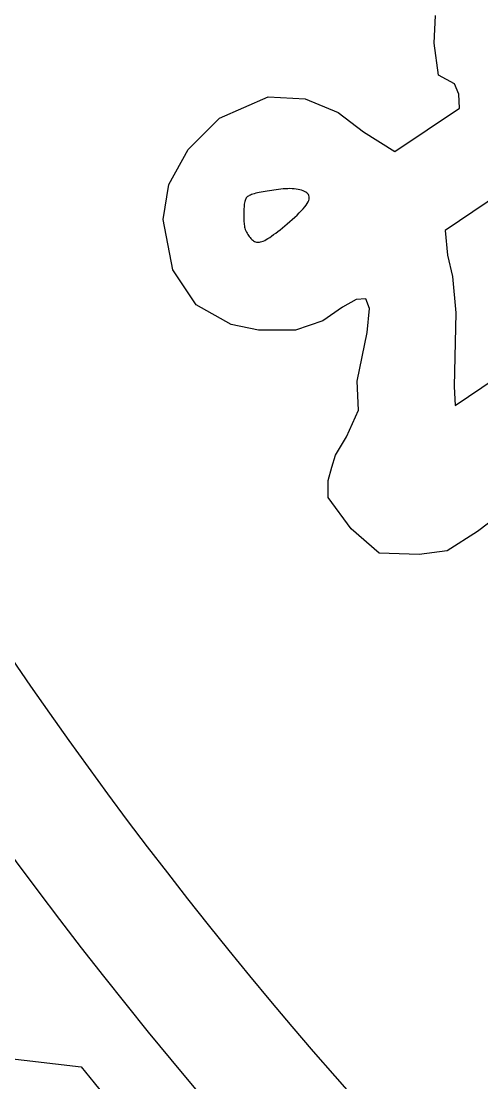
# Model space of a CAD drawing. Header units: feet. Extents: x 0 to 841, y 0 to 594.
# Drawn here: x 640.981 to 642.133, y 125.049 to 127.703 of the extents above; entities that cross this region are included whole.
import ezdxf

# ---------------------------------------------------------------- set-up
doc = ezdxf.new("R2010")
doc.units = ezdxf.units.FT
doc.header["$MEASUREMENT"] = 0
doc.layers.add('LOGO', color=7, linetype='Continuous')

# ---------------------------------------------------------------- blocks, each defined once
blk = doc.blocks.new('YOTA')
h = blk.add_hatch(color=1)
edge = h.paths.add_edge_path()
edge.add_arc((302.8865, 246.9749), 39.995, 0, 360)
edge = h.paths.add_edge_path(flags=16)
edge.add_arc((302.8865, 246.9749), 39.7003, 0, 360)
at = {"color": 2}
for points in [[(278.2781, 228.7317), (278.1034, 228.5993), (277.8617, 228.4448), (277.6394, 228.4158), (277.3204, 228.4255), (277.098, 228.6186), (276.9143, 228.8696), (276.9143, 229.0048), (276.9433, 229.111), (276.9723, 229.2076), (277.0593, 229.3524), (277.156, 229.5648), (277.1463, 229.7966), (277.2237, 230.1828), (277.243, 230.3759), (277.214, 230.4532), (277.1361, 230.4473), (277.0276, 230.3853), (276.8725, 230.2769), (276.653, 230.2021), (276.3584, 230.2021), (276.1412, 230.2485), (275.8621, 230.4034), (275.6759, 230.6823), (275.5984, 231.085), (275.6449, 231.3638), (275.8, 231.6427), (276.0482, 231.8905), (276.4359, 232.0609), (276.7306, 232.0454), (276.9942, 231.937), (277.1959, 231.7821), (277.4458, 231.6245), (277.9601, 231.9712), (277.9546, 232.0836), (277.9198, 232.1647), (277.7922, 232.2342), (277.7575, 232.4889), (277.7691, 232.709)], [(279.29, 231.9703), (277.8463, 230.9968), (277.8649, 230.799), (277.9041, 230.6291), (277.9303, 230.3417), (277.9172, 229.7539), (277.9262, 229.6032), (280.2944, 231.2001)]]:
    blk.add_lwpolyline(points, dxfattribs=at)
blk.add_lwpolyline([(276.3128, 230.9195), (276.3198, 230.9143), (276.3269, 230.91), (276.3342, 230.9066), (276.3418, 230.9042), (276.3497, 230.9028), (276.358, 230.9025), (276.3668, 230.9032), (276.3763, 230.9051), (276.3863, 230.9082), (276.3972, 230.9125), (276.4089, 230.918), (276.4214, 230.9248), (276.4347, 230.9328), (276.4488, 230.9418), (276.4637, 230.952), (276.4794, 230.9633), (276.4959, 230.9755), (276.5131, 230.9887), (276.531, 231.0029), (276.5496, 231.0179), (276.5689, 231.0338), (276.5887, 231.0503), (276.6085, 231.0673), (276.6283, 231.0846), (276.6476, 231.1019), (276.6662, 231.1193), (276.6838, 231.1364), (276.7001, 231.153), (276.7149, 231.169), (276.7279, 231.1842), (276.7388, 231.1985), (276.7477, 231.2118), (276.7545, 231.2243), (276.7595, 231.2358), (276.7625, 231.2466), (276.7637, 231.2566), (276.7631, 231.2658), (276.7608, 231.2744), (276.7569, 231.2823), (276.7514, 231.2896), (276.7443, 231.2964), (276.7357, 231.3026), (276.7258, 231.3081), (276.7147, 231.3131), (276.7024, 231.3175), (276.689, 231.3212), (276.6747, 231.3243), (276.6596, 231.3267), (276.6436, 231.3284), (276.627, 231.3295), (276.6099, 231.3298), (276.5923, 231.3296), (276.5743, 231.3287), (276.556, 231.3274), (276.5376, 231.3257), (276.5191, 231.3236), (276.5007, 231.3212), (276.4823, 231.3186), (276.4642, 231.3159), (276.4464, 231.3131), (276.4291, 231.3103), (276.4122, 231.3074), (276.3959, 231.3046), (276.3802, 231.3017), (276.3652, 231.2987), (276.351, 231.2957), (276.3377, 231.2926), (276.3252, 231.2894), (276.3138, 231.2861), (276.3034, 231.2826), (276.2941, 231.279), (276.2858, 231.2752), (276.2786, 231.2711), (276.2722, 231.2665), (276.2667, 231.2615), (276.262, 231.256), (276.258, 231.2498), (276.2546, 231.2428), (276.2518, 231.2351), (276.2494, 231.2264), (276.2475, 231.2168), (276.246, 231.2063), (276.2448, 231.1952), (276.2439, 231.1835), (276.2433, 231.1713), (276.2428, 231.1589), (276.2426, 231.1464), (276.2425, 231.1338), (276.2424, 231.1214), (276.2424, 231.1093), (276.2424, 231.0975), (276.2425, 231.0862), (276.2427, 231.0751), (276.2431, 231.0644), (276.2439, 231.0539), (276.2449, 231.0437), (276.2464, 231.0336), (276.2484, 231.0236), (276.2509, 231.0137), (276.2541, 231.0039), (276.258, 230.994), (276.2625, 230.9843), (276.2675, 230.9747), (276.2731, 230.9654), (276.279, 230.9564), (276.2854, 230.9479), (276.292, 230.9398), (276.2988, 230.9323), (276.3057, 230.9256)], close=True, dxfattribs=at)
blk.add_lwpolyline([(273.2058, 222.908), (273.3782, 224.5168), (274.9461, 224.3331, 0.036222), (278.5054, 220.5379), (278.5713, 218.9924), (276.9803, 218.8845, -0.036146)], format="xyb", close=True, dxfattribs=at)
at = {"color": 1}
for centre, radius in [((302.8815, 246.9749), 40.0001), ((302.8815, 246.9749), 40), ((302.8865, 246.9749), 39.995)]:
    blk.add_circle(centre, radius, dxfattribs=at)
at = {"color": 2}
for radius in [39.7003, 38.793]:
    blk.add_circle((302.8865, 246.9749), radius, dxfattribs=at)
for radius, start, end in [(35.3718, 209.89815, 268.78622), (34.4645, 211.58989, 267.09448)]:
    blk.add_arc((302.8865, 246.9749), radius, start, end, dxfattribs=at)

msp = doc.modelspace()

# ---------------------------------------------------------------- linework, layer by layer
at = {"layer": 'LOGO', "color": 1}
msp.add_circle((649.9138, 132.2024), 12.5548, dxfattribs=at)

# ---------------------------------------------------------------- block references
at = {"layer": 'LOGO', "xscale": 0.3139103563735262, "yscale": 0.3139103563735262, "zscale": 0.3139103563735262}
msp.add_blockref('YOTA', (554.8225, 54.668), dxfattribs=at)

doc.saveas('drawing.dxf')
